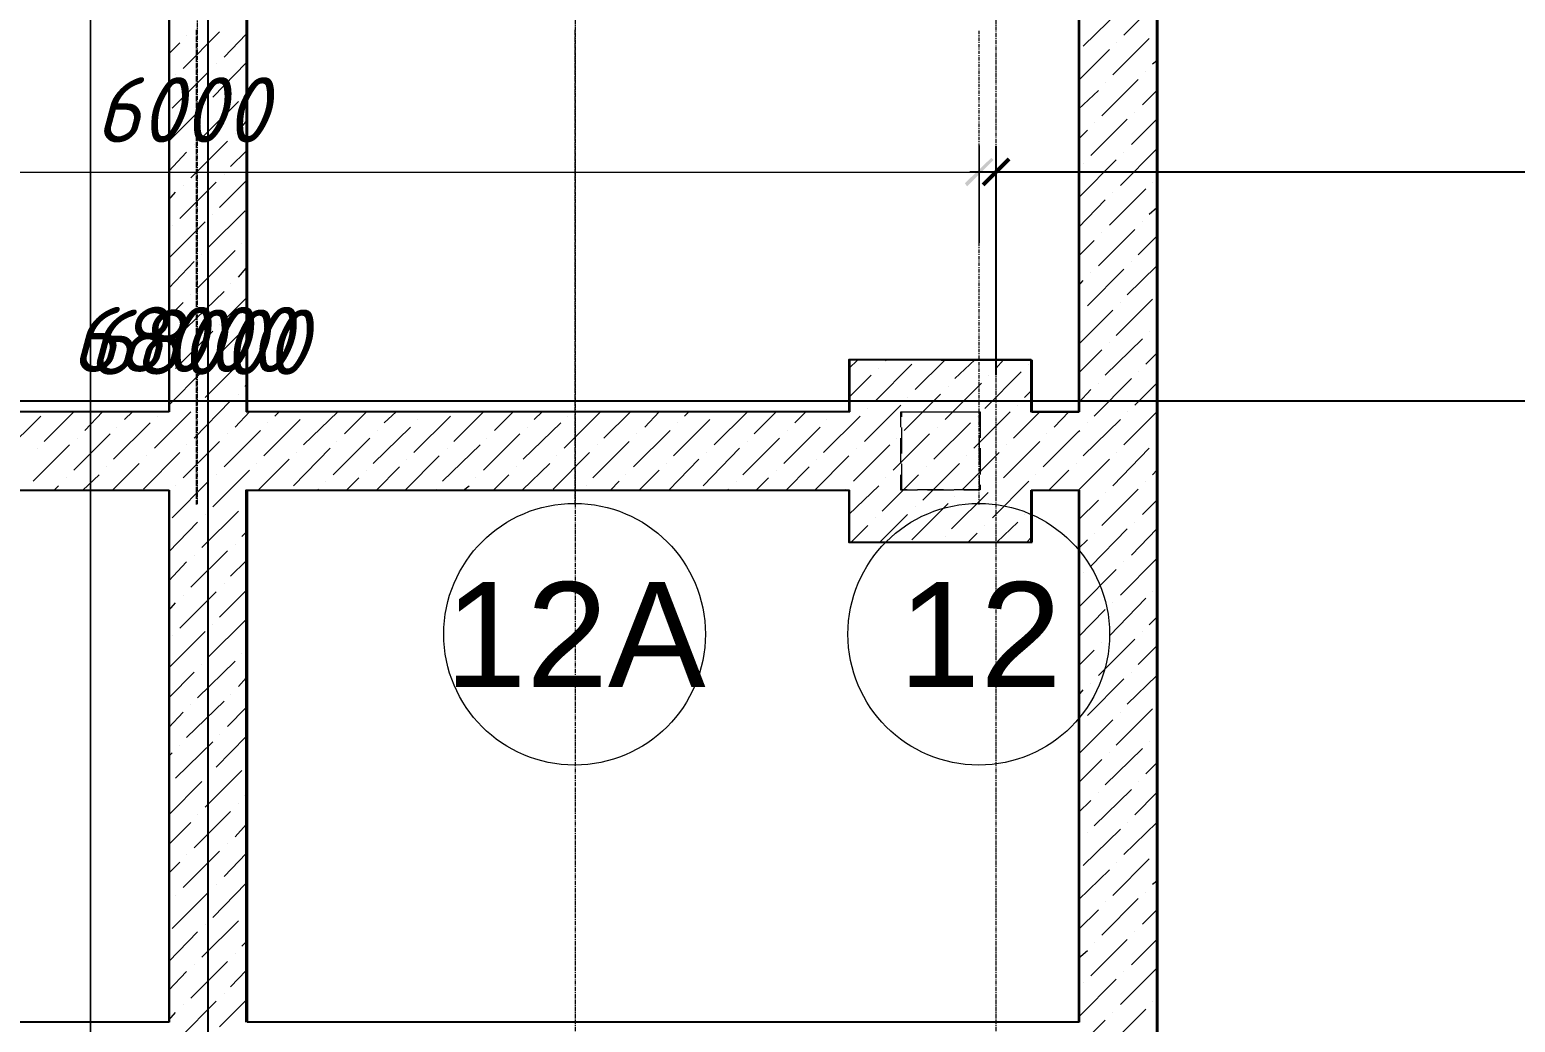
# Model space of a CAD drawing. Header units: millimetres. Extents: x -10178924 to 11692288, y -947381 to 58396.
# Drawn here: x 748715 to 754411, y -834977 to -831172 of the extents above; entities that cross this region are included whole.
import ezdxf

# ---------------------------------------------------------------- set-up
doc = ezdxf.new("R2010")
doc.units = ezdxf.units.MM
doc.linetypes.add('GOST2.303 4', pattern=[7, 5, -2, 0])
doc.linetypes.add('осевая', pattern=[50.8, 31.75, -6.35, 6.35, -6.35])
for name, color, linetype, lineweight in [('PDF _0', 7, 'Continuous', 9), ('PDF _Разрезы', 7, 'Continuous', 9), ('PDF _Стены', 7, 'Continuous', 9), ('PDF _Текст', 7, 'Continuous', 5), ('Оси', 253, 'Continuous', 9), ('Размеры осевые', 153, 'Continuous', 9), ('Стены', 7, 'Continuous', 20), ('Штрих', 7, 'Continuous', 13)]:
    doc.layers.add(name, color=color, linetype=linetype, lineweight=lineweight)
doc.layers.add('PDF _PDF _Разрезы', color=7, linetype='Continuous')
doc.layers.add('PDF _Штрих', color=7, linetype='Continuous')
doc.layers.add('PDF _Оси', color=8, linetype='Continuous', true_color=0x414141)
doc.layers.add('PDF _Размеры осевые', color=7, linetype='Continuous', true_color=0x5d6970)
doc.styles.add('PDF ArialMT', font='arial.ttf')
doc.styles.add('PDF GOST Common Italic', font='GOST_Common Italic.ttf')
doc.styles.add('Текст_М100', font='GOST_Common Italic.ttf', dxfattribs={"height": 250})
doc.dimstyles.new('Размеры_М100', dxfattribs={"dimtxt": 250, "dimasz": 100, "dimexe": 100, "dimexo": 100, "dimgap": 100, "dimtad": 1, "dimrnd": 5, "dimtxsty": 'Текст_М100', "dimblk": 'ARCHTICK', "dimcen": 250, "dimdle": 100, "dimadec": 0, "dimazin": 2, "dimtfac": 1, "dimtmove": 1, "dimatfit": 3, "dimfxl": 1, "dimarcsym": 0})

# ---------------------------------------------------------------- blocks, each defined once
blk = doc.blocks.new('_ArchTick')
at = {"color": 0, "linetype": 'ByBlock', "const_width": 0.15}
blk.add_lwpolyline([(-0.5, -0.5), (0.5, 0.5)], dxfattribs=at)
blk = doc.blocks.new('*D2687')
at = {"layer": 'Defpoints', "color": 0, "ltscale": 100, "transparency": 16777216}
for p in [(36044.8, -50926.2), (30062.1, -51804.1), (36044.8, -51804.1)]:
    blk.add_point(p, dxfattribs=at)
at = {"layer": 'Размеры осевые', "color": 0, "lineweight": -2, "ltscale": 100, "transparency": 16777216}
for p, q in [((30062.1, -51704.1), (30062.1, -50826.2)), ((36044.8, -51704.1), (36044.8, -50826.2)), ((29962.1, -50926.2), (36144.8, -50926.2))]:
    blk.add_line(p, q, dxfattribs=at)
at = {"layer": 'Размеры осевые', "color": 0, "lineweight": -2, "ltscale": 100, "transparency": 16777216, "xscale": 100, "yscale": 100, "zscale": 100, "rotation": 180}
blk.add_blockref('_ArchTick', (30062.1, -50926.2), dxfattribs=at)
at = {"layer": 'Размеры осевые', "color": 0, "lineweight": -2, "ltscale": 100, "transparency": 16777216, "xscale": 100, "yscale": 100, "zscale": 100}
blk.add_blockref('_ArchTick', (36044.8, -50926.2), dxfattribs=at)
at = {"layer": 'Размеры осевые', "color": 0, "ltscale": 100, "transparency": 16777216, "insert": (33053.5, -50701.2), "char_height": 250, "attachment_point": 5, "style": 'Текст_М100'}
blk.add_mtext('5985', dxfattribs=at)
blk = doc.blocks.new('*D2691')
at = {"layer": 'Defpoints', "color": 0, "ltscale": 100, "transparency": 16777216}
for p in [(61000, -51804.1), (-7000, -52200), (61000, -52200)]:
    blk.add_point(p, dxfattribs=at)
at = {"layer": 'Размеры осевые', "color": 0, "lineweight": -2, "ltscale": 100, "transparency": 16777216}
for p, q in [((-7000, -52100), (-7000, -51704.1)), ((61000, -52100), (61000, -51704.1)), ((-7100, -51804.1), (61100, -51804.1))]:
    blk.add_line(p, q, dxfattribs=at)
at = {"layer": 'Размеры осевые', "color": 0, "lineweight": -2, "ltscale": 100, "transparency": 16777216, "xscale": 100, "yscale": 100, "zscale": 100, "rotation": 180}
blk.add_blockref('_ArchTick', (-7000, -51804.1), dxfattribs=at)
at = {"layer": 'Размеры осевые', "color": 0, "lineweight": -2, "ltscale": 100, "transparency": 16777216, "xscale": 100, "yscale": 100, "zscale": 100}
blk.add_blockref('_ArchTick', (61000, -51804.1), dxfattribs=at)
at = {"layer": 'Размеры осевые', "color": 0, "ltscale": 100, "transparency": 16777216, "insert": (27000, -51579.1), "char_height": 250, "attachment_point": 5, "style": 'Текст_М100'}
blk.add_mtext('68000', dxfattribs=at)
blk = doc.blocks.new('A$C5282721b')
at = {"layer": 'PDF _Разрезы', "color": 18, "lineweight": 9, "true_color": 0x000000, "transparency": 33554687}
blk.add_lwpolyline([(26590.978, -58613.553), (26594.843, 2746.034)], dxfattribs=at)
at = {"layer": 'Оси', "color": 18, "ltscale": 50, "true_color": 0x000000, "transparency": 33554687}
blk.add_line((27041.112, -48091.494), (27041.112, -57162.83), dxfattribs=at)
at = {"layer": 'Размеры осевые', "color": 251, "linetype": 'осевая', "ltscale": 0.5, "transparency": 33554687}
for p, q in [((27000, -52200), (27000, 1500)), ((28450, -58512.867), (28450, -4812.867)), ((30062.087, -58512.867), (30062.087, -46412.867))]:
    blk.add_line(p, q, dxfattribs=at)
at = {"layer": 'Стены', "color": 18, "linetype": 'Continuous', "lineweight": 25, "true_color": 0x000000, "transparency": 33554687}
for p, q in [((30680.879, -48466.478), (30680.879, -56936.52)), ((26891.112, -48766.478), (26891.112, -51847.02)), ((27191.112, -48766.478), (27191.112, -51847.02)), ((30380.879, -48766.478), (30380.879, -51847.02)), ((29501.549, -51846.02), (29501.549, -51646.088)), ((29501.549, -51646.088), (30200.549, -51648.245)), ((30200.549, -51847.02), (30200.549, -51648.245)), ((26891.112, -51846.02), (24581.112, -51846.02)), ((29501.549, -51846.02), (27191.112, -51846.02)), ((30200.549, -51847.02), (30380.879, -51847.02)), ((24581.112, -52147.02), (26891.112, -52147.02)), ((26891.112, -52147.02), (26891.112, -54186.52)), ((27191.112, -52147.02), (29500.549, -52147.02)), ((27191.112, -52147.02), (27191.112, -54186.52)), ((29500.549, -52346.088), (29500.549, -52147.02)), ((30200.549, -52346.088), (30200.549, -52147.02)), ((30200.549, -52147.02), (30380.879, -52147.02)), ((30380.879, -52147.02), (30380.879, -54186.52)), ((29500.549, -52346.088), (30200.549, -52346.088)), ((26891.112, -54186.52), (23701.346, -54186.52)), ((30380.879, -54186.52), (27191.112, -54186.52))]:
    blk.add_line(p, q, dxfattribs=at)
at = {"layer": 'Штрих', "color": 18, "linetype": 'GOST2.303 4', "ltscale": 20, "true_color": 0x000000, "transparency": 33554687}
blk.add_lwpolyline([(29701.112, -51846.088), (30001.112, -51846.088), (30001.112, -52146.088), (29701.112, -52146.088)], close=True, dxfattribs=at)
at = {"layer": 'Размеры осевые', "color": 251, "ltscale": 100, "transparency": 33554687}
for base, p1, p2, picture, middle in [((36044.826, -50926.23), (30062.087, -51804.076), (36044.826, -51804.076), '*D2687', (33053.457, -50701.23)), ((61000, -51804.076), (-7000, -52200), (61000, -52200), '*D2691', (27000, -51579.076))]:
    dim = blk.add_linear_dim(base=base, p1=p1, p2=p2, dimstyle='Размеры_М100', dxfattribs=at)
    dim.commit()
    dim.dimension.update_dxf_attribs({"geometry": picture, "text_midpoint": middle})

msp = doc.modelspace()

# ---------------------------------------------------------------- linework, layer by layer
at = {"layer": 'PDF _0', "lineweight": 0}
for points in [[(752754.1, -831235.2), (752898, -831095.5)], [(752910.7, -831192.9), (753037.7, -831065.9)], [(749303.9, -831319.9), (749443.6, -831180.2)], [(749316.6, -831192.9), (749316.6, -831192.9)], [(749460.5, -831277.5), (749545.2, -831188.6)], [(752868.4, -831345.3), (753008.1, -831205.6)], [(753037.7, -831180.2), (753037.7, -831180.2)], [(749248.9, -831264.8), (749291.2, -831222.5)], [(752737.2, -831366.4), (752855.7, -831247.9)], [(752881.1, -831222.5), (752881.1, -831222.5)], [(749418.2, -831429.9), (749545.2, -831298.7)], [(749430.9, -831302.9), (749430.9, -831302.9)], [(753020.8, -831302.9), (753037.7, -831290.2)], [(749248.9, -831374.9), (749248.9, -831374.9)], [(749261.6, -831472.3), (749401.3, -831332.6)], [(749274.3, -831345.3), (749274.3, -831345.3)], [(752826.1, -831501.9), (752965.8, -831362.2)], [(752838.8, -831374.9), (752838.8, -831374.9)], [(752995.4, -831332.6), (752995.4, -831332.6)], [(749541, -831417.2), (749541, -831417.2)], [(752737.2, -831476.5), (752813.4, -831404.5)], [(752982.7, -831459.6), (753037.7, -831404.5)], [(749248.9, -831599.3), (749358.9, -831489.2)], [(749375.9, -831586.6), (749515.6, -831446.9)], [(749388.6, -831459.6), (749388.6, -831459.6)], [(752953.1, -831489.2), (752953.1, -831489.2)], [(749528.3, -831544.2), (749545.2, -831523.1)], [(752737.2, -831590.8), (752771, -831556.9)], [(752783.7, -831654.3), (752923.4, -831514.6)], [(752796.4, -831527.3), (752796.4, -831527.3)], [(752940.4, -831612), (753037.7, -831514.6)], [(749333.5, -831739), (749473.2, -831599.3)], [(749346.2, -831612), (749346.2, -831612)], [(749502.9, -831569.6), (749502.9, -831569.6)], [(749248.9, -831713.6), (749316.6, -831641.6)], [(749485.9, -831696.6), (749545.2, -831637.4)], [(752741.4, -831810.9), (752881.1, -831671.2)], [(752898, -831768.6), (753037.7, -831628.9)], [(752910.7, -831641.6), (752910.7, -831641.6)], [(749460.5, -831726.3), (749460.5, -831726.3)], [(752754.1, -831683.9), (752754.1, -831683.9)], [(749291.2, -831895.6), (749430.9, -831755.9)], [(749303.9, -831768.6), (749303.9, -831768.6)], [(749443.6, -831853.3), (749545.2, -831751.7)], [(752855.7, -831921), (752995.4, -831781.3)], [(753020.8, -831755.9), (753020.8, -831755.9)], [(749248.9, -831823.6), (749274.3, -831794)], [(752737.2, -831929.5), (752838.8, -831823.6)], [(752868.4, -831794), (752868.4, -831794)], [(749401.3, -832005.7), (749541, -831866)], [(749418.2, -831878.7), (749418.2, -831878.7)], [(753008.1, -831878.7), (753037.7, -831853.3)], [(749248.9, -832048), (749388.6, -831908.3)], [(749261.6, -831921), (749261.6, -831921)], [(752813.4, -832077.6), (752953.1, -831937.9)], [(752826.1, -831950.6), (752826.1, -831950.6)], [(752982.7, -831908.3), (752982.7, -831908.3)], [(749528.3, -831993), (749528.3, -831993)], [(752737.2, -832039.5), (752796.4, -831980.3)], [(752965.8, -832035.3), (753037.7, -831963.3)], [(749248.9, -832162.3), (749346.2, -832060.7)], [(749358.9, -832162.3), (749502.9, -832018.4)], [(749375.9, -832035.3), (749375.9, -832035.3)], [(752940.4, -832060.7), (752940.4, -832060.7)], [(749515.6, -832120), (749545.2, -832086.1)], [(752771, -832230), (752910.7, -832090.4)], [(752783.7, -832103), (752783.7, -832103)], [(752923.4, -832187.7), (753037.7, -832077.6)], [(749316.6, -832314.7), (749460.5, -832175)], [(749485.9, -832145.4), (749485.9, -832145.4)], [(752737.2, -832153.8), (752754.1, -832132.7)], [(749248.9, -832272.4), (749303.9, -832217.3)], [(749333.5, -832187.7), (749333.5, -832187.7)], [(749473.2, -832272.4), (749545.2, -832200.4)], [(752881.1, -832344.3), (753020.8, -832204.7)], [(752898, -832217.3), (752898, -832217.3)], [(752737.2, -832378.2), (752868.4, -832247)], [(752741.4, -832259.7), (752741.4, -832259.7)], [(749274.3, -832471.3), (749418.2, -832327.4)], [(749291.2, -832344.3), (749291.2, -832344.3)], [(749430.9, -832429), (749545.2, -832310.5)], [(749443.6, -832302), (749443.6, -832302)], [(753008.1, -832327.4), (753008.1, -832327.4)], [(753037.7, -832302), (753037.7, -832302)], [(749248.9, -832386.7), (749261.6, -832369.7)], [(752737.2, -832488.3), (752826.1, -832399.4)], [(752838.8, -832496.7), (752982.7, -832357.1)], [(752855.7, -832369.7), (752855.7, -832369.7)], [(749388.6, -832581.4), (749528.3, -832441.7)], [(749401.3, -832454.4), (749401.3, -832454.4)], [(751856.6, -832471.3), (751890.5, -832437.5)], [(751958.2, -832594.1), (752097.9, -832454.4)], [(751996.3, -832441.7), (752000.6, -832437.5)], [(752110.6, -832551.8), (752224.9, -832437.5)], [(752263, -832509.4), (752339.2, -832437.5)], [(752419.7, -832471.3), (752449.3, -832437.5)], [(752546.7, -832454.4), (752546.7, -832454.4)], [(752995.4, -832454.4), (753037.7, -832412.1)], [(749248.9, -832611), (749375.9, -832484.1)], [(749248.9, -832496.7), (749248.9, -832496.7)], [(751856.6, -832581.4), (751941.3, -832496.8)], [(751970.9, -832471.3), (751970.9, -832471.3)], [(752377.3, -832623.7), (752517, -832484.1)], [(752390, -832496.7), (752390, -832496.7)], [(752796.4, -832653.4), (752940.4, -832509.5)], [(752965.8, -832484), (752965.8, -832484)], [(749515.6, -832568.7), (749515.6, -832568.7)], [(749541, -832539.1), (749545.2, -832534.8)], [(752068.3, -832708.4), (752208, -832568.7)], [(752081, -832581.4), (752081, -832581.4)], [(752224.9, -832666.1), (752364.6, -832526.4)], [(752237.6, -832539.1), (752237.6, -832539.1)], [(752529.7, -832581.4), (752555.1, -832556)], [(752737.2, -832602.6), (752783.7, -832551.8)], [(752813.4, -832526.4), (752813.4, -832526.4)], [(752953.1, -832611), (753037.7, -832526.4)], [(748770.5, -832750.7), (748884.8, -832636.5)], [(748927.1, -832708.4), (748994.9, -832636.5)], [(749079.5, -832666.1), (749109.2, -832636.5)], [(749193.8, -832776.1), (749333.5, -832636.5)], [(749346.2, -832738), (749485.9, -832594.1)], [(749358.9, -832611), (749358.9, -832611)], [(749502.9, -832695.7), (749557.9, -832636.5)], [(749655.3, -832653.4), (749672.2, -832636.4)], [(749765.3, -832763.4), (749896.6, -832636.5)], [(749782.3, -832636.4), (749782.3, -832636.4)], [(749922, -832721.1), (750006.6, -832636.5)], [(750074.4, -832678.8), (750120.9, -832636.5)], [(750231, -832636.4), (750231, -832636.4)], [(750341.1, -832750.7), (750455.4, -832636.5)], [(750497.7, -832708.4), (750569.7, -832636.5)], [(750650.1, -832666.1), (750679.8, -832636.5)], [(750764.4, -832776.1), (750904.1, -832636.5)], [(750916.8, -832738), (751018.4, -832636.5)], [(751073.5, -832695.7), (751128.5, -832636.5)], [(751225.9, -832653.4), (751242.8, -832636.4)], [(751340.2, -832763.4), (751467.2, -832636.5)], [(751352.9, -832636.4), (751352.9, -832636.4)], [(751492.6, -832721.1), (751577.2, -832636.5)], [(751649.2, -832678.8), (751691.5, -832636.5)], [(751801.6, -832636.4), (751801.6, -832636.4)], [(751915.9, -832750.7), (752055.6, -832611.1)], [(751928.6, -832623.7), (751928.6, -832623.7)], [(752335, -832776.1), (752474.7, -832636.5)], [(752487.4, -832738), (752589, -832636.5)], [(752504.3, -832611), (752504.3, -832611)], [(752644, -832695.7), (752699.1, -832636.5)], [(752910.7, -832763.4), (753037.7, -832636.5)], [(752923.4, -832636.4), (752923.4, -832636.4)], [(748618.1, -832793.1), (748757.8, -832653.4)], [(749037.2, -832818.5), (749176.9, -832678.8)], [(749049.9, -832695.7), (749049.9, -832695.7)], [(749206.5, -832653.4), (749206.5, -832653.4)], [(749612.9, -832805.8), (749752.6, -832666.1)], [(749625.6, -832678.8), (749625.6, -832678.8)], [(750032, -832835.4), (750176, -832695.7)], [(750188.7, -832793.1), (750328.4, -832653.4)], [(750201.4, -832666.1), (750201.4, -832666.1)], [(750607.8, -832818.5), (750751.7, -832678.8)], [(750624.7, -832695.7), (750624.7, -832695.7)], [(750777.1, -832653.4), (750777.1, -832653.4)], [(751183.5, -832805.8), (751323.2, -832666.1)], [(751200.5, -832678.8), (751200.5, -832678.8)], [(751606.9, -832835.4), (751746.6, -832695.7)], [(751759.3, -832793.1), (751899, -832653.4)], [(751772, -832666.1), (751772, -832666.1)], [(752182.6, -832818.5), (752322.3, -832678.8)], [(752195.3, -832695.7), (752195.3, -832695.7)], [(752347.7, -832653.4), (752347.7, -832653.4)], [(752754.1, -832805.8), (752898, -832666.1)], [(752771, -832678.8), (752771, -832678.8)], [(748884.8, -832860.8), (749024.5, -832721.1)], [(748897.5, -832738), (748897.5, -832738)], [(749303.9, -832890.5), (749443.6, -832750.8)], [(749460.5, -832848.1), (749600.2, -832708.4)], [(749473.2, -832721.1), (749473.2, -832721.1)], [(749879.6, -832877.8), (750019.3, -832738.1)], [(749892.3, -832750.7), (749892.3, -832750.7)], [(750049, -832708.4), (750049, -832708.4)], [(750455.4, -832860.8), (750595.1, -832721.1)], [(750468.1, -832738), (750468.1, -832738)], [(750874.5, -832890.5), (751014.2, -832750.8)], [(751031.1, -832848.1), (751170.8, -832708.4)], [(751043.8, -832721.1), (751043.8, -832721.1)], [(751450.2, -832877.8), (751589.9, -832738.1)], [(751467.2, -832750.7), (751467.2, -832750.7)], [(751619.6, -832708.4), (751619.6, -832708.4)], [(752026, -832860.8), (752165.7, -832721.1)], [(752038.7, -832738), (752038.7, -832738)], [(752449.3, -832890.5), (752589, -832750.8)], [(752601.7, -832848.1), (752737.2, -832712.7)], [(752614.4, -832721.1), (752614.4, -832721.1)], [(752737.2, -832712.6), (752741.4, -832708.4)], [(753037.7, -832750.7), (753037.7, -832750.7)], [(748728.2, -832903.1), (748867.9, -832763.5)], [(748745.1, -832776.1), (748745.1, -832776.1)], [(749151.5, -832932.8), (749291.2, -832793.1)], [(749164.2, -832805.8), (749164.2, -832805.8)], [(749316.6, -832763.4), (749316.6, -832763.4)], [(749727.2, -832920.1), (749866.9, -832776.2)], [(749739.9, -832793.1), (749739.9, -832793.1)], [(750154.8, -832937), (750286, -832805.8)], [(750298.8, -832903.1), (750442.7, -832763.5)], [(750315.7, -832776.1), (750315.7, -832776.1)], [(750722.1, -832932.8), (750861.8, -832793.1)], [(750734.8, -832805.8), (750734.8, -832805.8)], [(750891.4, -832763.4), (750891.4, -832763.4)], [(751297.8, -832920.1), (751437.5, -832776.2)], [(751310.5, -832793.1), (751310.5, -832793.1)], [(751725.4, -832937), (751856.6, -832805.8)], [(751873.6, -832903.1), (752013.3, -832763.5)], [(751886.3, -832776.1), (751886.3, -832776.1)], [(752292.7, -832932.8), (752432.4, -832793.1)], [(752305.4, -832805.8), (752305.4, -832805.8)], [(752462, -832763.4), (752462, -832763.4)], [(752868.4, -832920.1), (753008.1, -832776.2)], [(752881.1, -832793.1), (752881.1, -832793.1)], [(749011.8, -832848.1), (749011.8, -832848.1)], [(749033, -832937), (749134.6, -832835.4)], [(749418.2, -833000.5), (749557.9, -832860.8)], [(749583.3, -832835.4), (749583.3, -832835.4)], [(749591.8, -832937), (749710.3, -832818.5)], [(750006.6, -832860.8), (750006.6, -832860.8)], [(750044.8, -832937), (750133.6, -832848.1)], [(750159.1, -832818.5), (750159.1, -832818.5)], [(750582.4, -832848.1), (750582.4, -832848.1)], [(750603.6, -832937), (750709.4, -832835.4)], [(751052.3, -832937), (751128.5, -832860.8)], [(751158.1, -832835.4), (751158.1, -832835.4)], [(751166.6, -832937), (751280.9, -832818.5)], [(751577.2, -832860.8), (751577.2, -832860.8)], [(751615.3, -832937), (751704.2, -832848.1)], [(751733.9, -832818.5), (751733.9, -832818.5)], [(752140.3, -832975.1), (752280, -832835.4)], [(752153, -832848.1), (752153, -832848.1)], [(752622.9, -832937), (752699.1, -832860.8)], [(752728.7, -832835.4), (752728.7, -832835.4)], [(752737.2, -832937), (752855.7, -832818.5)], [(753020.8, -832877.8), (753037.7, -832860.8)], [(748808.6, -832937), (748825.5, -832920.1)], [(748855.2, -832890.5), (748855.2, -832890.5)], [(748918.7, -832937), (748982.2, -832877.8)], [(749261.6, -833042.9), (749401.3, -832903.2)], [(749274.3, -832920.1), (749274.3, -832920.1)], [(749430.9, -832877.8), (749430.9, -832877.8)], [(749850, -832903.1), (749850, -832903.1)], [(749930.5, -832937), (749977, -832890.5)], [(750379.2, -832937), (750400.4, -832920.1)], [(750425.8, -832890.5), (750425.8, -832890.5)], [(750493.5, -832937), (750552.8, -832877.8)], [(750849.1, -832920.1), (750849.1, -832920.1)], [(750942.2, -832937), (750976.1, -832903.2)], [(751001.5, -832877.8), (751001.5, -832877.8)], [(751424.8, -832903.1), (751424.8, -832903.1)], [(751501, -832937), (751547.6, -832890.5)], [(751856.6, -833030.2), (751970.9, -832920.1)], [(751983.6, -833017.5), (752123.3, -832877.8)], [(751996.3, -832890.5), (751996.3, -832890.5)], [(752407, -833042.9), (752546.7, -832903.2)], [(752419.7, -832920.1), (752419.7, -832920.1)], [(752572.1, -832877.8), (752572.1, -832877.8)], [(752995.4, -832903.1), (752995.4, -832903.1)], [(749248.9, -832945.5), (749248.9, -832945.5)], [(749816.1, -832937), (749824.6, -832932.8)], [(750273.4, -832932.8), (750273.4, -832932.8)], [(751391, -832937), (751395.2, -832932.8)], [(751843.9, -832932.8), (751843.9, -832932.8)], [(752250.3, -833085.2), (752390, -832945.5)], [(752263, -832962.4), (752263, -832962.4)], [(752737.2, -832937), (752737.2, -832937)], [(752737.2, -833051.3), (752813.4, -832975.1)], [(752826.1, -833072.5), (752965.8, -832932.8)], [(752838.8, -832945.5), (752838.8, -832945.5)], [(752982.7, -833030.2), (753037.7, -832975.1)], [(749375.9, -833157.2), (749515.6, -833017.5)], [(749388.6, -833030.2), (749388.6, -833030.2)], [(749541, -832987.8), (749541, -832987.8)], [(751975.2, -833136), (752081, -833030.2)], [(752097.9, -833127.5), (752237.6, -832987.8)], [(752110.6, -833000.5), (752110.6, -833000.5)], [(752529.7, -833030.2), (752529.7, -833030.2)], [(749248.9, -833174.1), (749358.9, -833059.8)], [(751865.1, -833136), (751928.6, -833072.5)], [(751958.2, -833042.9), (751958.2, -833042.9)], [(752377.3, -833072.5), (752377.3, -833072.5)], [(752423.9, -833136), (752504.3, -833059.8)], [(752783.7, -833229.1), (752923.4, -833085.2)], [(752940.4, -833186.8), (753037.7, -833085.2)], [(752953.1, -833059.8), (752953.1, -833059.8)], [(749502.9, -833144.5), (749502.9, -833144.5)], [(749528.3, -833114.8), (749545.2, -833097.9)], [(752224.9, -833114.8), (752224.9, -833114.8)], [(752313.8, -833136), (752347.7, -833102.1)], [(752538.2, -833136), (752555.1, -833119.1)], [(752737.2, -833161.4), (752771, -833127.5)], [(752796.4, -833102.1), (752796.4, -833102.1)], [(749333.5, -833309.6), (749473.2, -833169.9)], [(749346.2, -833186.8), (749346.2, -833186.8)], [(749485.9, -833267.2), (749545.2, -833208)], [(752898, -833339.2), (753037.7, -833199.5)], [(749248.9, -833284.2), (749316.6, -833212.2)], [(752741.4, -833381.5), (752881.1, -833241.8)], [(752754.1, -833254.5), (752754.1, -833254.5)], [(752910.7, -833212.2), (752910.7, -833212.2)], [(749443.6, -833423.9), (749545.2, -833322.3)], [(749460.5, -833296.9), (749460.5, -833296.9)], [(749248.9, -833398.5), (749274.3, -833368.8)], [(749291.2, -833466.2), (749430.9, -833326.5)], [(749303.9, -833339.2), (749303.9, -833339.2)], [(752855.7, -833495.8), (752995.4, -833351.9)], [(752868.4, -833368.8), (752868.4, -833368.8)], [(753020.8, -833326.5), (753020.8, -833326.5)], [(749401.3, -833576.3), (749541, -833436.6)], [(752737.2, -833500.1), (752838.8, -833394.2)], [(753008.1, -833453.5), (753037.7, -833423.9)], [(749248.9, -833618.6), (749388.6, -833478.9)], [(749418.2, -833453.5), (749418.2, -833453.5)], [(752982.7, -833478.9), (752982.7, -833478.9)], [(749261.6, -833495.8), (749261.6, -833495.8)], [(752737.2, -833610.1), (752796.4, -833550.9)], [(752813.4, -833648.2), (752953.1, -833508.5)], [(752826.1, -833521.2), (752826.1, -833521.2)], [(752965.8, -833605.9), (753037.7, -833533.9)], [(749358.9, -833732.9), (749502.9, -833593.2)], [(749375.9, -833605.9), (749375.9, -833605.9)], [(749528.3, -833563.6), (749528.3, -833563.6)], [(749248.9, -833732.9), (749346.2, -833635.5)], [(749515.6, -833690.6), (749545.2, -833656.7)], [(752771, -833800.6), (752910.7, -833660.9)], [(752923.4, -833758.3), (753037.7, -833648.2)], [(752940.4, -833635.5), (752940.4, -833635.5)], [(749485.9, -833720.2), (749485.9, -833720.2)], [(752737.2, -833724.4), (752754.1, -833703.3)], [(752783.7, -833677.9), (752783.7, -833677.9)], [(749316.6, -833885.3), (749460.5, -833745.6)], [(749333.5, -833758.3), (749333.5, -833758.3)], [(749473.2, -833843), (749545.2, -833771)], [(752881.1, -833914.9), (753020.8, -833775.2)], [(749248.9, -833847.2), (749303.9, -833787.9)], [(752737.2, -833948.8), (752868.4, -833817.6)], [(752741.4, -833830.3), (752741.4, -833830.3)], [(752898, -833787.9), (752898, -833787.9)], [(749430.9, -833999.6), (749545.2, -833881.1)], [(749443.6, -833872.6), (749443.6, -833872.6)], [(753037.7, -833872.6), (753037.7, -833872.6)], [(749248.9, -833957.3), (749261.6, -833944.6)], [(749274.3, -834041.9), (749418.2, -833902.2)], [(749291.2, -833914.9), (749291.2, -833914.9)], [(752838.8, -834067.3), (752982.7, -833927.6)], [(752855.7, -833944.6), (752855.7, -833944.6)], [(753008.1, -833902.2), (753008.1, -833902.2)], [(752737.2, -834058.9), (752826.1, -833970)], [(752995.4, -834025), (753037.7, -833982.7)], [(749248.9, -834181.6), (749375.9, -834054.6)], [(749388.6, -834152), (749528.3, -834012.3)], [(749401.3, -834025), (749401.3, -834025)], [(752965.8, -834054.6), (752965.8, -834054.6)], [(749248.9, -834067.3), (749248.9, -834067.3)], [(749541, -834109.7), (749545.2, -834105.4)], [(752796.4, -834224), (752940.4, -834084.3)], [(752813.4, -834097), (752813.4, -834097)], [(752953.1, -834181.6), (753037.7, -834097)], [(749346.2, -834308.6), (749485.9, -834168.9)], [(749515.6, -834139.3), (749515.6, -834139.3)], [(752737.2, -834173.2), (752783.7, -834126.6)], [(749248.9, -834295.9), (749333.5, -834211.3)], [(749358.9, -834181.6), (749358.9, -834181.6)], [(749502.9, -834266.3), (749545.2, -834219.7)], [(752910.7, -834334), (753037.7, -834211.3)], [(752923.4, -834211.3), (752923.4, -834211.3)], [(752737.2, -834283.2), (752741.4, -834279)], [(752754.1, -834376.4), (752898, -834236.7)], [(752771, -834249.4), (752771, -834249.4)], [(749303.9, -834461), (749443.6, -834321.3)], [(749316.6, -834334), (749316.6, -834334)], [(749460.5, -834418.7), (749545.2, -834329.8)], [(749473.2, -834291.7), (749473.2, -834291.7)], [(753037.7, -834321.3), (753037.7, -834321.3)], [(749248.9, -834406), (749291.2, -834363.7)], [(752737.2, -834507.6), (752855.7, -834393.3)], [(752868.4, -834490.7), (753008.1, -834351)], [(752881.1, -834363.7), (752881.1, -834363.7)], [(749418.2, -834575.3), (749545.2, -834444.1)], [(749430.9, -834448.3), (749430.9, -834448.3)], [(753020.8, -834448.3), (753037.7, -834435.6)], [(749248.9, -834520.3), (749248.9, -834516.1)], [(749261.6, -834617.7), (749401.3, -834478)], [(749274.3, -834490.7), (749274.3, -834490.7)], [(752826.1, -834643.1), (752965.8, -834503.4)], [(752838.8, -834516.1), (752838.8, -834516.1)], [(752995.4, -834478), (752995.4, -834478)], [(749541, -834558.4), (749541, -834558.4)], [(752737.2, -834621.9), (752813.4, -834545.7)], [(752982.7, -834600.7), (753037.7, -834545.7)], [(749248.9, -834744.7), (749358.9, -834630.4)], [(749375.9, -834727.7), (749515.6, -834588)], [(749388.6, -834600.7), (749388.6, -834600.7)], [(752953.1, -834630.4), (752953.1, -834630.4)], [(749528.3, -834685.4), (749545.2, -834668.5)], [(752783.7, -834799.7), (752923.4, -834660)], [(752796.4, -834672.7), (752796.4, -834672.7)], [(752940.4, -834757.4), (753037.7, -834660)], [(749333.5, -834884.4), (749473.2, -834744.7)], [(749502.9, -834715), (749502.9, -834715)], [(752737.2, -834732), (752771, -834702.3)], [(749248.9, -834854.7), (749316.6, -834782.8)], [(749346.2, -834757.4), (749346.2, -834757.4)], [(749485.9, -834842), (749545.2, -834778.5)], [(752898, -834909.8), (753037.7, -834770.1)], [(752910.7, -834782.8), (752910.7, -834782.8)], [(752741.4, -834952.1), (752881.1, -834812.4)], [(752754.1, -834825.1), (752754.1, -834825.1)], [(749291.2, -835036.8), (749430.9, -834897.1)], [(749303.9, -834909.8), (749303.9, -834909.8)], [(749443.6, -834994.4), (749545.2, -834892.8)], [(749460.5, -834867.4), (749460.5, -834867.4)], [(753020.8, -834897.1), (753020.8, -834897.1)], [(749248.9, -834969), (749274.3, -834939.4)], [(752737.2, -835070.6), (752838.8, -834969)], [(752855.7, -835066.4), (752995.4, -834926.7)], [(752868.4, -834939.4), (752868.4, -834939.4)]]:
    msp.add_lwpolyline(points, dxfattribs=at)
at = {"layer": 'PDF _PDF _Разрезы', "lineweight": 9}
msp.add_lwpolyline([(748948.3, -839405.6), (748952.5, -778045.5)], dxfattribs=at)
at = {"layer": 'PDF _Оси', "color": 8, "lineweight": 9, "true_color": 0x808080}
msp.add_lwpolyline([(749397, -828881.5), (749397, -837953.2)], dxfattribs=at)
at = {"layer": 'PDF _Размеры осевые', "lineweight": 9}
for points in [[(749354.7, -831192.9), (749354.7, -831175.9), (749354.7, -831171.7)], [(749354.7, -831218.3), (749354.7, -831201.3), (749354.7, -831197.1)], [(750806.8, -831192.9), (750806.8, -831175.9), (750806.8, -831171.7)], [(750806.8, -831218.3), (750806.8, -831201.3), (750806.8, -831197.1)], [(752356.2, -831188.6), (752356.2, -831175.9)], [(752356.2, -831197.1), (752356.2, -831192.9)], [(752356.2, -831214), (752356.2, -831201.3)], [(749354.7, -831243.7), (749354.7, -831226.7), (749354.7, -831222.5)], [(749354.7, -831269.1), (749354.7, -831252.1), (749354.7, -831247.9)], [(750806.8, -831243.7), (750806.8, -831226.7), (750806.8, -831222.5)], [(750806.8, -831269.1), (750806.8, -831252.1), (750806.8, -831247.9)], [(752356.2, -831222.5), (752356.2, -831218.3)], [(752356.2, -831239.4), (752356.2, -831226.7)], [(752356.2, -831247.9), (752356.2, -831243.7)], [(752356.2, -831264.8), (752356.2, -831252.1)], [(752356.2, -831273.3), (752356.2, -831269.1)], [(749354.7, -831294.5), (749354.7, -831277.5), (749354.7, -831273.3)], [(749354.7, -831319.9), (749354.7, -831302.9), (749354.7, -831298.7)], [(749354.7, -831345.3), (749354.7, -831328.3), (749354.7, -831324.1)], [(750806.8, -831294.5), (750806.8, -831277.5), (750806.8, -831273.3)], [(750806.8, -831319.9), (750806.8, -831302.9), (750806.8, -831298.7)], [(750806.8, -831345.3), (750806.8, -831328.3), (750806.8, -831324.1)], [(752356.2, -831290.2), (752356.2, -831277.5)], [(752356.2, -831298.7), (752356.2, -831294.5)], [(752356.2, -831315.6), (752356.2, -831302.9)], [(752356.2, -831324.1), (752356.2, -831319.9)], [(752356.2, -831341), (752356.2, -831328.3)], [(749354.7, -831370.7), (749354.7, -831353.7), (749354.7, -831349.5)], [(749354.7, -831396.1), (749354.7, -831379.1), (749354.7, -831374.9)], [(750806.8, -831370.7), (750806.8, -831353.7), (750806.8, -831349.5)], [(750806.8, -831396.1), (750806.8, -831379.1), (750806.8, -831374.9)], [(752356.2, -831349.5), (752356.2, -831345.3)], [(752356.2, -831366.4), (752356.2, -831353.7)], [(752356.2, -831374.9), (752356.2, -831370.7)], [(752356.2, -831391.8), (752356.2, -831379.1)], [(749354.7, -831421.5), (749354.7, -831404.5), (749354.7, -831400.3)], [(749354.7, -831446.9), (749354.7, -831429.9), (749354.7, -831425.7)], [(750806.8, -831421.5), (750806.8, -831404.5), (750806.8, -831400.3)], [(750806.8, -831446.9), (750806.8, -831429.9), (750806.8, -831425.7)], [(752356.2, -831400.3), (752356.2, -831396.1)], [(752356.2, -831417.2), (752356.2, -831404.5)], [(752356.2, -831425.7), (752356.2, -831421.5)], [(752356.2, -831442.6), (752356.2, -831429.9)], [(749354.7, -831472.3), (749354.7, -831455.3), (749354.7, -831451.1)], [(749354.7, -831497.7), (749354.7, -831480.7), (749354.7, -831476.5)], [(750806.8, -831472.3), (750806.8, -831455.3), (750806.8, -831451.1)], [(750806.8, -831497.7), (750806.8, -831480.7), (750806.8, -831476.5)], [(752356.2, -831451.1), (752356.2, -831446.9)], [(752356.2, -831468), (752356.2, -831455.3)], [(752356.2, -831476.5), (752356.2, -831472.3)], [(752356.2, -831493.4), (752356.2, -831480.7)], [(752356.2, -831501.9), (752356.2, -831497.7)], [(749354.7, -831523.1), (749354.7, -831506.1), (749354.7, -831501.9)], [(749354.7, -831548.5), (749354.7, -831531.5), (749354.7, -831527.3)], [(749354.7, -831573.9), (749354.7, -831556.9), (749354.7, -831552.7)], [(750806.8, -831523.1), (750806.8, -831506.1), (750806.8, -831501.9)], [(750806.8, -831548.5), (750806.8, -831531.5), (750806.8, -831527.3)], [(750806.8, -831573.9), (750806.8, -831556.9), (750806.8, -831552.7)], [(752356.2, -831518.8), (752356.2, -831506.1)], [(752356.2, -831527.3), (752356.2, -831523.1)], [(752356.2, -831544.2), (752356.2, -831531.5)], [(752356.2, -831552.7), (752356.2, -831548.5)], [(752356.2, -831569.6), (752356.2, -831556.9)], [(749354.7, -831599.3), (749354.7, -831582.3), (749354.7, -831578.1)], [(749354.7, -831624.7), (749354.7, -831607.7), (749354.7, -831603.5)], [(750806.8, -831599.3), (750806.8, -831582.3), (750806.8, -831578.1)], [(750806.8, -831624.7), (750806.8, -831607.7), (750806.8, -831603.5)], [(752356.2, -831578.1), (752356.2, -831573.9)], [(752356.2, -831595), (752356.2, -831582.3)], [(752356.2, -831603.5), (752356.2, -831599.3)], [(752356.2, -831620.4), (752356.2, -831607.7)], [(749354.7, -831650.1), (749354.7, -831633.1), (749354.7, -831628.9)], [(749354.7, -831675.5), (749354.7, -831658.5), (749354.7, -831654.3)], [(750806.8, -831650.1), (750806.8, -831633.1), (750806.8, -831628.9)], [(750806.8, -831675.5), (750806.8, -831658.5), (750806.8, -831654.3)], [(752356.2, -832001.4), (752356.2, -831988.7), (752356.2, -831616.2), (752356.2, -831988.7)], [(752356.2, -831628.9), (752356.2, -831624.7)], [(752356.2, -831645.8), (752356.2, -831633.1)], [(752356.2, -831654.3), (752356.2, -831650.1)], [(752356.2, -831671.2), (752356.2, -831658.5)], [(746255.9, -831717.8), (752457.5, -831717.8)], [(749354.7, -831700.9), (749354.7, -831683.9), (749354.7, -831679.7)], [(749354.7, -831726.3), (749354.7, -831709.3), (749354.7, -831705.1)], [(750806.8, -831700.9), (750806.8, -831683.9), (750806.8, -831679.7)], [(750806.8, -831726.3), (750806.8, -831709.3), (750806.8, -831705.1)], [(752254.6, -831717.8), (758456.2, -831717.8)], [(752356.2, -831679.7), (752356.2, -831675.5)], [(752356.2, -831696.6), (752356.2, -831683.9)], [(752356.2, -831705.1), (752356.2, -831700.9)], [(752356.2, -831722), (752356.2, -831709.3)], [(752356.2, -831730.5), (752356.2, -831726.3)], [(749354.7, -831751.7), (749354.7, -831734.7), (749354.7, -831730.5)], [(749354.7, -831777.1), (749354.7, -831760.1), (749354.7, -831755.9)], [(749354.7, -831802.5), (749354.7, -831785.5), (749354.7, -831781.3)], [(750806.8, -831751.7), (750806.8, -831734.7), (750806.8, -831730.5)], [(750806.8, -831777.1), (750806.8, -831760.1), (750806.8, -831755.9)], [(750806.8, -831802.5), (750806.8, -831785.5), (750806.8, -831781.3)], [(752356.2, -831747.4), (752356.2, -831734.7)], [(752356.2, -831755.9), (752356.2, -831751.7)], [(752356.2, -831772.8), (752356.2, -831760.1)], [(752356.2, -831781.3), (752356.2, -831777.1)], [(749354.7, -831827.9), (749354.7, -831810.9), (749354.7, -831806.7)], [(749354.7, -831853.3), (749354.7, -831836.3), (749354.7, -831832.1)], [(750806.8, -831827.9), (750806.8, -831810.9), (750806.8, -831806.7)], [(750806.8, -831853.3), (750806.8, -831836.3), (750806.8, -831832.1)], [(752356.2, -831798.2), (752356.2, -831785.5)], [(752356.2, -831806.7), (752356.2, -831802.5)], [(752356.2, -831823.6), (752356.2, -831810.9)], [(752356.2, -831832.1), (752356.2, -831827.9)], [(752356.2, -831849), (752356.2, -831836.3)], [(749354.7, -831878.7), (749354.7, -831861.7), (749354.7, -831857.5)], [(749354.7, -831904.1), (749354.7, -831887.1), (749354.7, -831882.9)], [(750806.8, -831878.7), (750806.8, -831861.7), (750806.8, -831857.5)], [(750806.8, -831904.1), (750806.8, -831887.1), (750806.8, -831882.9)], [(752356.2, -831857.5), (752356.2, -831853.3)], [(752356.2, -831874.4), (752356.2, -831861.7)], [(752356.2, -831882.9), (752356.2, -831878.7)], [(752356.2, -831899.8), (752356.2, -831887.1)], [(749354.7, -831929.5), (749354.7, -831912.5), (749354.7, -831908.3)], [(749354.7, -831954.9), (749354.7, -831937.9), (749354.7, -831933.7)], [(750806.8, -831929.5), (750806.8, -831912.5), (750806.8, -831908.3)], [(750806.8, -831954.9), (750806.8, -831937.9), (750806.8, -831933.7)], [(752356.2, -831908.3), (752356.2, -831904.1)], [(752356.2, -831925.2), (752356.2, -831912.5)], [(752356.2, -831933.7), (752356.2, -831929.5)], [(752356.2, -831950.6), (752356.2, -831937.9)], [(752356.2, -831959.1), (752356.2, -831954.9)], [(749354.7, -831980.3), (749354.7, -831963.3), (749354.7, -831959.1)], [(749354.7, -832005.7), (749354.7, -831988.7), (749354.7, -831984.5)], [(749354.7, -832031.1), (749354.7, -832014.1), (749354.7, -832009.9)], [(750806.8, -831980.3), (750806.8, -831963.3), (750806.8, -831959.1)], [(750806.8, -832005.7), (750806.8, -831988.7), (750806.8, -831984.5)], [(750806.8, -832031.1), (750806.8, -832014.1), (750806.8, -832009.9)], [(752356.2, -831976), (752356.2, -831963.3)], [(752356.2, -831984.5), (752356.2, -831980.3)], [(752356.2, -832009.9), (752356.2, -832005.7)], [(749354.7, -832056.5), (749354.7, -832039.5), (749354.7, -832035.3)], [(749354.7, -832081.9), (749354.7, -832064.9), (749354.7, -832060.7)], [(750806.8, -832056.5), (750806.8, -832039.5), (750806.8, -832035.3)], [(750806.8, -832081.9), (750806.8, -832064.9), (750806.8, -832060.7)], [(752356.2, -832026.8), (752356.2, -832014.1)], [(752356.2, -832035.3), (752356.2, -832031.1)], [(752356.2, -832052.2), (752356.2, -832039.5)], [(752356.2, -832060.7), (752356.2, -832056.5)], [(752356.2, -832077.6), (752356.2, -832064.9)], [(749354.7, -832107.3), (749354.7, -832090.3), (749354.7, -832086.1)], [(749354.7, -832132.7), (749354.7, -832115.7), (749354.7, -832111.5)], [(750806.8, -832107.3), (750806.8, -832090.3), (750806.8, -832086.1)], [(750806.8, -832132.7), (750806.8, -832115.7), (750806.8, -832111.5)], [(752356.2, -832086.1), (752356.2, -832081.9)], [(752356.2, -832103), (752356.2, -832090.3)], [(752356.2, -832111.5), (752356.2, -832107.3)], [(752356.2, -832128.4), (752356.2, -832115.7)], [(749354.7, -832158.1), (749354.7, -832141.1), (749354.7, -832136.9)], [(749354.7, -832183.5), (749354.7, -832166.5), (749354.7, -832162.3)], [(750806.8, -832158.1), (750806.8, -832141.1), (750806.8, -832136.9)], [(750806.8, -832183.5), (750806.8, -832166.5), (750806.8, -832162.3)], [(752356.2, -832136.9), (752356.2, -832132.7)], [(752356.2, -832153.8), (752356.2, -832141.1)], [(752356.2, -832162.3), (752356.2, -832158.1)], [(752356.2, -832179.2), (752356.2, -832166.5)], [(752356.2, -832187.7), (752356.2, -832183.5)], [(749354.7, -832208.9), (749354.7, -832191.9), (749354.7, -832187.7)], [(749354.7, -832234.3), (749354.7, -832217.3), (749354.7, -832213.1)], [(749354.7, -832259.7), (749354.7, -832242.7), (749354.7, -832238.5)], [(750806.8, -832208.9), (750806.8, -832191.9), (750806.8, -832187.7)], [(750806.8, -832234.3), (750806.8, -832217.3), (750806.8, -832213.1)], [(750806.8, -832259.7), (750806.8, -832242.7), (750806.8, -832238.5)], [(752356.2, -832204.6), (752356.2, -832191.9)], [(752356.2, -832213.1), (752356.2, -832208.9)], [(752356.2, -832230), (752356.2, -832217.3)], [(752356.2, -832238.5), (752356.2, -832234.3)], [(749354.7, -832285.1), (749354.7, -832268.1), (749354.7, -832263.9)], [(749354.7, -832310.5), (749354.7, -832293.5), (749354.7, -832289.3)], [(750806.8, -832285.1), (750806.8, -832268.1), (750806.8, -832263.9)], [(750806.8, -832310.5), (750806.8, -832293.5), (750806.8, -832289.3)], [(752356.2, -832255.4), (752356.2, -832242.7)], [(752356.2, -832263.9), (752356.2, -832259.7)], [(752356.2, -832280.8), (752356.2, -832268.1)], [(752356.2, -832289.3), (752356.2, -832285.1)], [(752356.2, -832306.2), (752356.2, -832293.5)], [(749354.7, -832335.9), (749354.7, -832318.9), (749354.7, -832314.7)], [(749354.7, -832361.3), (749354.7, -832344.3), (749354.7, -832340.1)], [(750806.8, -832335.9), (750806.8, -832318.9), (750806.8, -832314.7)], [(750806.8, -832361.3), (750806.8, -832344.3), (750806.8, -832340.1)], [(752356.2, -832314.7), (752356.2, -832310.5)], [(752356.2, -832331.6), (752356.2, -832318.9)], [(752356.2, -832340.1), (752356.2, -832335.9)], [(752356.2, -832357), (752356.2, -832344.3)], [(749354.7, -832386.7), (749354.7, -832369.7), (749354.7, -832365.5)], [(749354.7, -832412.1), (749354.7, -832395.1), (749354.7, -832390.9)], [(750806.8, -832386.7), (750806.8, -832369.7), (750806.8, -832365.5)], [(750806.8, -832412.1), (750806.8, -832395.1), (750806.8, -832390.9)], [(752356.2, -832365.5), (752356.2, -832361.3)], [(752356.2, -832382.4), (752356.2, -832369.7)], [(752356.2, -832390.9), (752356.2, -832386.7)], [(752356.2, -832407.8), (752356.2, -832395.1)], [(749354.7, -832437.5), (749354.7, -832420.5), (749354.7, -832416.3)], [(749354.7, -832462.9), (749354.7, -832445.9), (749354.7, -832441.7)], [(749354.7, -832488.3), (749354.7, -832471.3), (749354.7, -832467.1)], [(750806.8, -832437.5), (750806.8, -832420.5), (750806.8, -832416.3)], [(750806.8, -832462.9), (750806.8, -832445.9), (750806.8, -832441.7)], [(750806.8, -832488.3), (750806.8, -832471.3), (750806.8, -832467.1)], [(752356.2, -832416.3), (752356.2, -832412.1)], [(752356.2, -832433.2), (752356.2, -832420.5)], [(752356.2, -832441.7), (752356.2, -832437.5)], [(752356.2, -832458.6), (752356.2, -832445.9)], [(752356.2, -832467.1), (752356.2, -832462.9)], [(749354.7, -832513.7), (749354.7, -832496.7), (749354.7, -832492.5)], [(749354.7, -832539.1), (749354.7, -832522.1), (749354.7, -832517.9)], [(750806.8, -832513.7), (750806.8, -832496.7), (750806.8, -832492.5)], [(750806.8, -832539.1), (750806.8, -832522.1), (750806.8, -832517.9)], [(752356.2, -832484), (752356.2, -832471.3)], [(752356.2, -832492.5), (752356.2, -832488.3)], [(752356.2, -832509.4), (752356.2, -832496.7)], [(752356.2, -832517.9), (752356.2, -832513.7)], [(752356.2, -832534.8), (752356.2, -832522.1)], [(749354.7, -832564.5), (749354.7, -832547.5), (749354.7, -832543.3)], [(749354.7, -832589.9), (749354.7, -832572.9), (749354.7, -832568.7)], [(750806.8, -832564.5), (750806.8, -832547.5), (750806.8, -832543.3)], [(750806.8, -832589.9), (750806.8, -832572.9), (750806.8, -832568.7)], [(752356.2, -832543.3), (752356.2, -832539.1)], [(752356.2, -832560.2), (752356.2, -832547.5)], [(752356.2, -832568.7), (752356.2, -832564.5)], [(752356.2, -832585.6), (752356.2, -832572.9)], [(715255, -832594.1), (783451.7, -832594.1)], [(749354.7, -832615.3), (749354.7, -832598.3), (749354.7, -832594.1)], [(749354.7, -832640.7), (749354.7, -832623.7), (749354.7, -832619.5)], [(750806.8, -832615.3), (750806.8, -832598.3), (750806.8, -832594.1)], [(750806.8, -832640.7), (750806.8, -832623.7), (750806.8, -832619.5)], [(752356.2, -832594.1), (752356.2, -832589.9)], [(752356.2, -832611), (752356.2, -832598.3)], [(752356.2, -832619.5), (752356.2, -832615.3)], [(752356.2, -832636.4), (752356.2, -832623.7)], [(749354.7, -832666.1), (749354.7, -832649.1), (749354.7, -832644.9)], [(749354.7, -832691.5), (749354.7, -832674.5), (749354.7, -832670.3)], [(749354.7, -832716.9), (749354.7, -832699.9), (749354.7, -832695.7)], [(750806.8, -832666.1), (750806.8, -832649.1), (750806.8, -832644.9)], [(750806.8, -832691.5), (750806.8, -832674.5), (750806.8, -832670.3)], [(750806.8, -832716.9), (750806.8, -832699.9), (750806.8, -832695.7)], [(752356.2, -832644.9), (752356.2, -832640.7)], [(752356.2, -832661.8), (752356.2, -832649.1)], [(752356.2, -832670.3), (752356.2, -832666.1)], [(752356.2, -832687.2), (752356.2, -832674.5)], [(752356.2, -832695.7), (752356.2, -832691.5)], [(749354.7, -832742.3), (749354.7, -832725.3), (749354.7, -832721.1)], [(749354.7, -832767.7), (749354.7, -832750.7), (749354.7, -832746.5)], [(750806.8, -832742.3), (750806.8, -832725.3), (750806.8, -832721.1)], [(750806.8, -832767.7), (750806.8, -832750.7), (750806.8, -832746.5)], [(752356.2, -832712.6), (752356.2, -832699.9)], [(752356.2, -832721.1), (752356.2, -832716.9)], [(752356.2, -832738), (752356.2, -832725.3)], [(752356.2, -832746.5), (752356.2, -832742.3)], [(752356.2, -832763.4), (752356.2, -832750.7)], [(749354.7, -832793.1), (749354.7, -832776.1), (749354.7, -832771.9)], [(749354.7, -832818.5), (749354.7, -832801.5), (749354.7, -832797.3)], [(750806.8, -832793.1), (750806.8, -832776.1), (750806.8, -832771.9)], [(750806.8, -832818.5), (750806.8, -832801.5), (750806.8, -832797.3)], [(752356.2, -832771.9), (752356.2, -832767.7)], [(752356.2, -832788.8), (752356.2, -832776.1)], [(752356.2, -832797.3), (752356.2, -832793.1)], [(752356.2, -832814.2), (752356.2, -832801.5)], [(749354.7, -832843.9), (749354.7, -832827), (749354.7, -832822.7)], [(749354.7, -832869.3), (749354.7, -832852.3), (749354.7, -832848.1)], [(750806.8, -832843.9), (750806.8, -832827), (750806.8, -832822.7)], [(750806.8, -832869.3), (750806.8, -832852.3), (750806.8, -832848.1)], [(752356.2, -832822.7), (752356.2, -832818.5)], [(752356.2, -832839.6), (752356.2, -832827)], [(752356.2, -832848.1), (752356.2, -832843.9)], [(752356.2, -832865), (752356.2, -832852.3)], [(749354.7, -832894.7), (749354.7, -832877.8), (749354.7, -832873.5)], [(749354.7, -832920.1), (749354.7, -832903.1), (749354.7, -832898.9)], [(749354.7, -832945.5), (749354.7, -832928.6), (749354.7, -832924.3)], [(750806.8, -832894.7), (750806.8, -832877.8), (750806.8, -832873.5)], [(750806.8, -832920.1), (750806.8, -832903.1), (750806.8, -832898.9)], [(750806.8, -832945.5), (750806.8, -832928.6), (750806.8, -832924.3)], [(752356.2, -832873.5), (752356.2, -832869.3)], [(752356.2, -832890.5), (752356.2, -832877.8)], [(752356.2, -832898.9), (752356.2, -832894.7)], [(752356.2, -832915.8), (752356.2, -832903.1)], [(752356.2, -832924.3), (752356.2, -832920.1)], [(749354.7, -832970.9), (749354.7, -832954), (749354.7, -832949.7)], [(749354.7, -832992.1), (749354.7, -832979.4), (749354.7, -832975.1)], [(750806.8, -832970.9), (750806.8, -832954), (750806.8, -832949.7)], [(750806.8, -832992.1), (750806.8, -832979.4), (750806.8, -832975.1)], [(752356.2, -832941.3), (752356.2, -832928.6)], [(752356.2, -832949.7), (752356.2, -832945.5)], [(752356.2, -832966.6), (752356.2, -832954)], [(752356.2, -832975.1), (752356.2, -832970.9)], [(752356.2, -832992.1), (752356.2, -832979.4)]]:
    msp.add_lwpolyline(points, dxfattribs=at)
for centre in [(750804.7, -833489.5), (752354.1, -833489.5)]:
    msp.add_circle(centre, 501.6, dxfattribs=at)
at = {"layer": 'PDF _Размеры осевые', "transparency": 33554559}
for points in [[(752301.1, -831760.1), (752309.6, -831772.8), (752402.7, -831662.8)], [(752402.7, -831662.8), (752309.6, -831772.8), (752301.1, -831760.1)], [(752309.6, -831772.8), (752402.7, -831662.8), (752411.2, -831671.2)], [(752411.2, -831671.2), (752402.7, -831662.8), (752309.6, -831772.8)]]:
    msp.add_solid(points, dxfattribs=at)
at = {"layer": 'PDF _Стены', "color": 251, "lineweight": 25, "true_color": 0x545454}
for points in [[(745756.4, -837729.2), (753037.4, -837729.2), (753037.4, -829258.6)], [(749248.9, -829558.8), (749248.9, -832636.3)], [(751856.5, -829558.8), (749545.2, -829558.8), (749545.2, -832636.3)], [(752737.2, -829558.8), (752737.2, -832636.3)], [(752555.1, -832437.5), (751856.6, -832437.5), (751856.6, -832636.4), (749545.3, -832636.4)], [(752737.2, -832636.4), (752555.1, -832636.4), (752555.1, -832437.5)], [(749248.9, -832636.4), (746937.6, -832636.4)], [(746239, -833136), (746937.5, -833136), (746937.5, -832937), (749248.8, -832937)], [(749248.9, -832937), (749248.9, -834977.4)], [(749545.2, -834977.4), (749545.2, -832937), (751856.5, -832937)], [(751856.6, -832937), (751856.6, -833136), (752555.1, -833136)], [(752555.1, -833136), (752555.1, -832937)], [(752555.1, -832937), (752737.2, -832937)], [(752737.2, -832937), (752737.2, -834977.4)]]:
    msp.add_lwpolyline(points, dxfattribs=at)
at = {"layer": 'PDF _Штрих', "lineweight": 13}
for points in [[(752055.6, -832695.7), (752055.6, -832636.5), (752119.1, -832636.5)], [(752157.2, -832636.4), (752258.8, -832636.4)], [(752296.9, -832636.4), (752356.2, -832636.4), (752356.2, -832695.7)], [(752055.6, -832835.4), (752055.6, -832738.1)], [(752356.2, -832738), (752356.2, -832835.4)], [(752119.1, -832937), (752055.6, -832937), (752055.6, -832877.8)], [(752356.2, -832877.8), (752356.2, -832937), (752296.9, -832937)], [(752258.8, -832937), (752157.2, -832937)]]:
    msp.add_lwpolyline(points, dxfattribs=at)

# ---------------------------------------------------------------- block references
msp.add_blockref('A$C5282721b', (722358.6, -780790.4))

# ---------------------------------------------------------------- texts
at = {"layer": 'PDF _Текст', "color": 251, "true_color": 0x5d6970, "attachment_point": 4}
for s, insert, char_height, style in [('6000', (748965.2, -831478.9), 250, 'PDF GOST Common Italic'), ('68000', (748872.1, -832359.4), 250, 'PDF GOST Common Italic'), ('12А', (750307.2, -833490.8), 402.33, 'PDF ArialMT'), ('12', (752047.1, -833490.8), 402.33, 'PDF ArialMT')]:
    msp.add_mtext(s, dxfattribs=dict(at, insert=insert, char_height=char_height, style=style))

doc.saveas('drawing.dxf')
